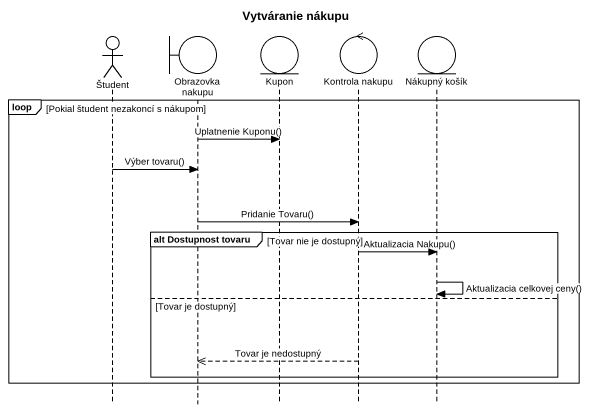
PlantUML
@startuml
title Vytváranie nákupu
hide footbox
actor Študent
boundary "Obrazovka nakupu" as Obrazovka_nakupu
entity Kupon
control "Kontrola nakupu" as Kontrola_nakupu
entity "Nákupný košík" as Nákupný_košík

loop Pokial študent nezakoncí s nákupom
  Obrazovka_nakupu -> Kupon : Uplatnenie Kuponu()
  Študent -> Obrazovka_nakupu : Výber tovaru()
  Obrazovka_nakupu -> Kontrola_nakupu : Pridanie Tovaru()
  group alt Dostupnost tovaru [Tovar nie je dostupný]
    Kontrola_nakupu -> Nákupný_košík : Aktualizacia Nakupu()
    Nákupný_košík -> Nákupný_košík : Aktualizacia celkovej ceny()
  else Tovar je dostupný
    Kontrola_nakupu -->> Obrazovka_nakupu : Tovar je nedostupný
  end
end
@enduml
